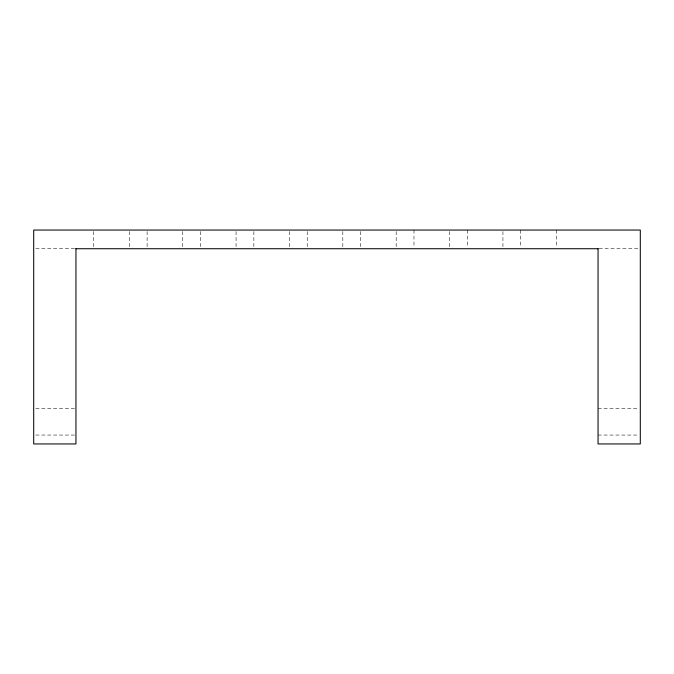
<?xml version="1.0" encoding="UTF-8"?>
<svg xmlns="http://www.w3.org/2000/svg" width="674" height="674" viewBox="0 0 674 674"><rect width="100%" height="100%" fill="white"/><g stroke="black" fill="none" stroke-linecap="round" stroke-linejoin="round"><path stroke-width="0.51" stroke-dasharray="3.37 2.53" d="M35.764 248.731L74.924 248.731M599.076 248.731L638.236 248.731M35.764 408.377L75.951 408.377M598.049 408.368L638.236 408.368M35.764 435.042L75.951 435.059M598.049 435.059L638.236 435.059M556.303 230.053L556.303 247.695M520.724 230.053L520.724 247.72M502.93 231.511L502.93 248.731M467.352 230.053L467.352 247.72M449.558 231.511L449.558 248.731M413.979 230.053L413.979 247.72M396.186 231.511L396.186 248.731M360.607 231.511L360.607 248.731M342.813 231.511L342.813 248.731M307.234 231.511L307.234 248.731M289.441 231.511L289.441 248.731M253.862 231.511L253.862 248.731M236.069 231.511L236.069 248.731M200.49 231.511L200.49 248.731M182.696 231.511L182.696 248.731M147.117 231.511L147.117 248.731M129.324 231.511L129.324 248.731M93.745 231.511L93.745 247.72"/><path stroke-width="1.01" d="M75.825 248.731L598.175 248.731M598.049 248.731L598.049 443.947L640.3 443.947L640.3 230.053L33.7 230.053L33.7 443.947L75.951 443.947L75.951 248.731"/></g></svg>
